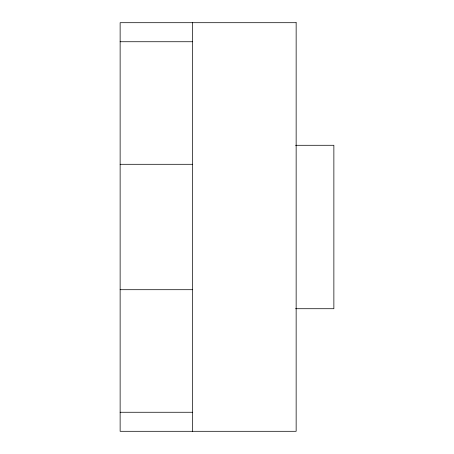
<?xml version="1.0" encoding="UTF-8"?>
<svg xmlns="http://www.w3.org/2000/svg" width="454" height="454" viewBox="0 0 454 454"><rect width="100%" height="100%" fill="white"/><g stroke="black" fill="none" stroke-linecap="round" stroke-linejoin="round"><path stroke-width="0.68" d="M120.134 41.74L192.428 41.74M295.565 145.297L333.866 145.28L333.866 308.72L295.565 308.72M120.134 164.297L192.428 164.297M120.134 289.703L192.428 289.703M120.134 412.26L192.428 412.26M192.428 22.7L192.428 431.3M296.15 22.7L120.134 22.7L120.134 431.3L296.15 431.3L296.15 22.7"/></g></svg>
